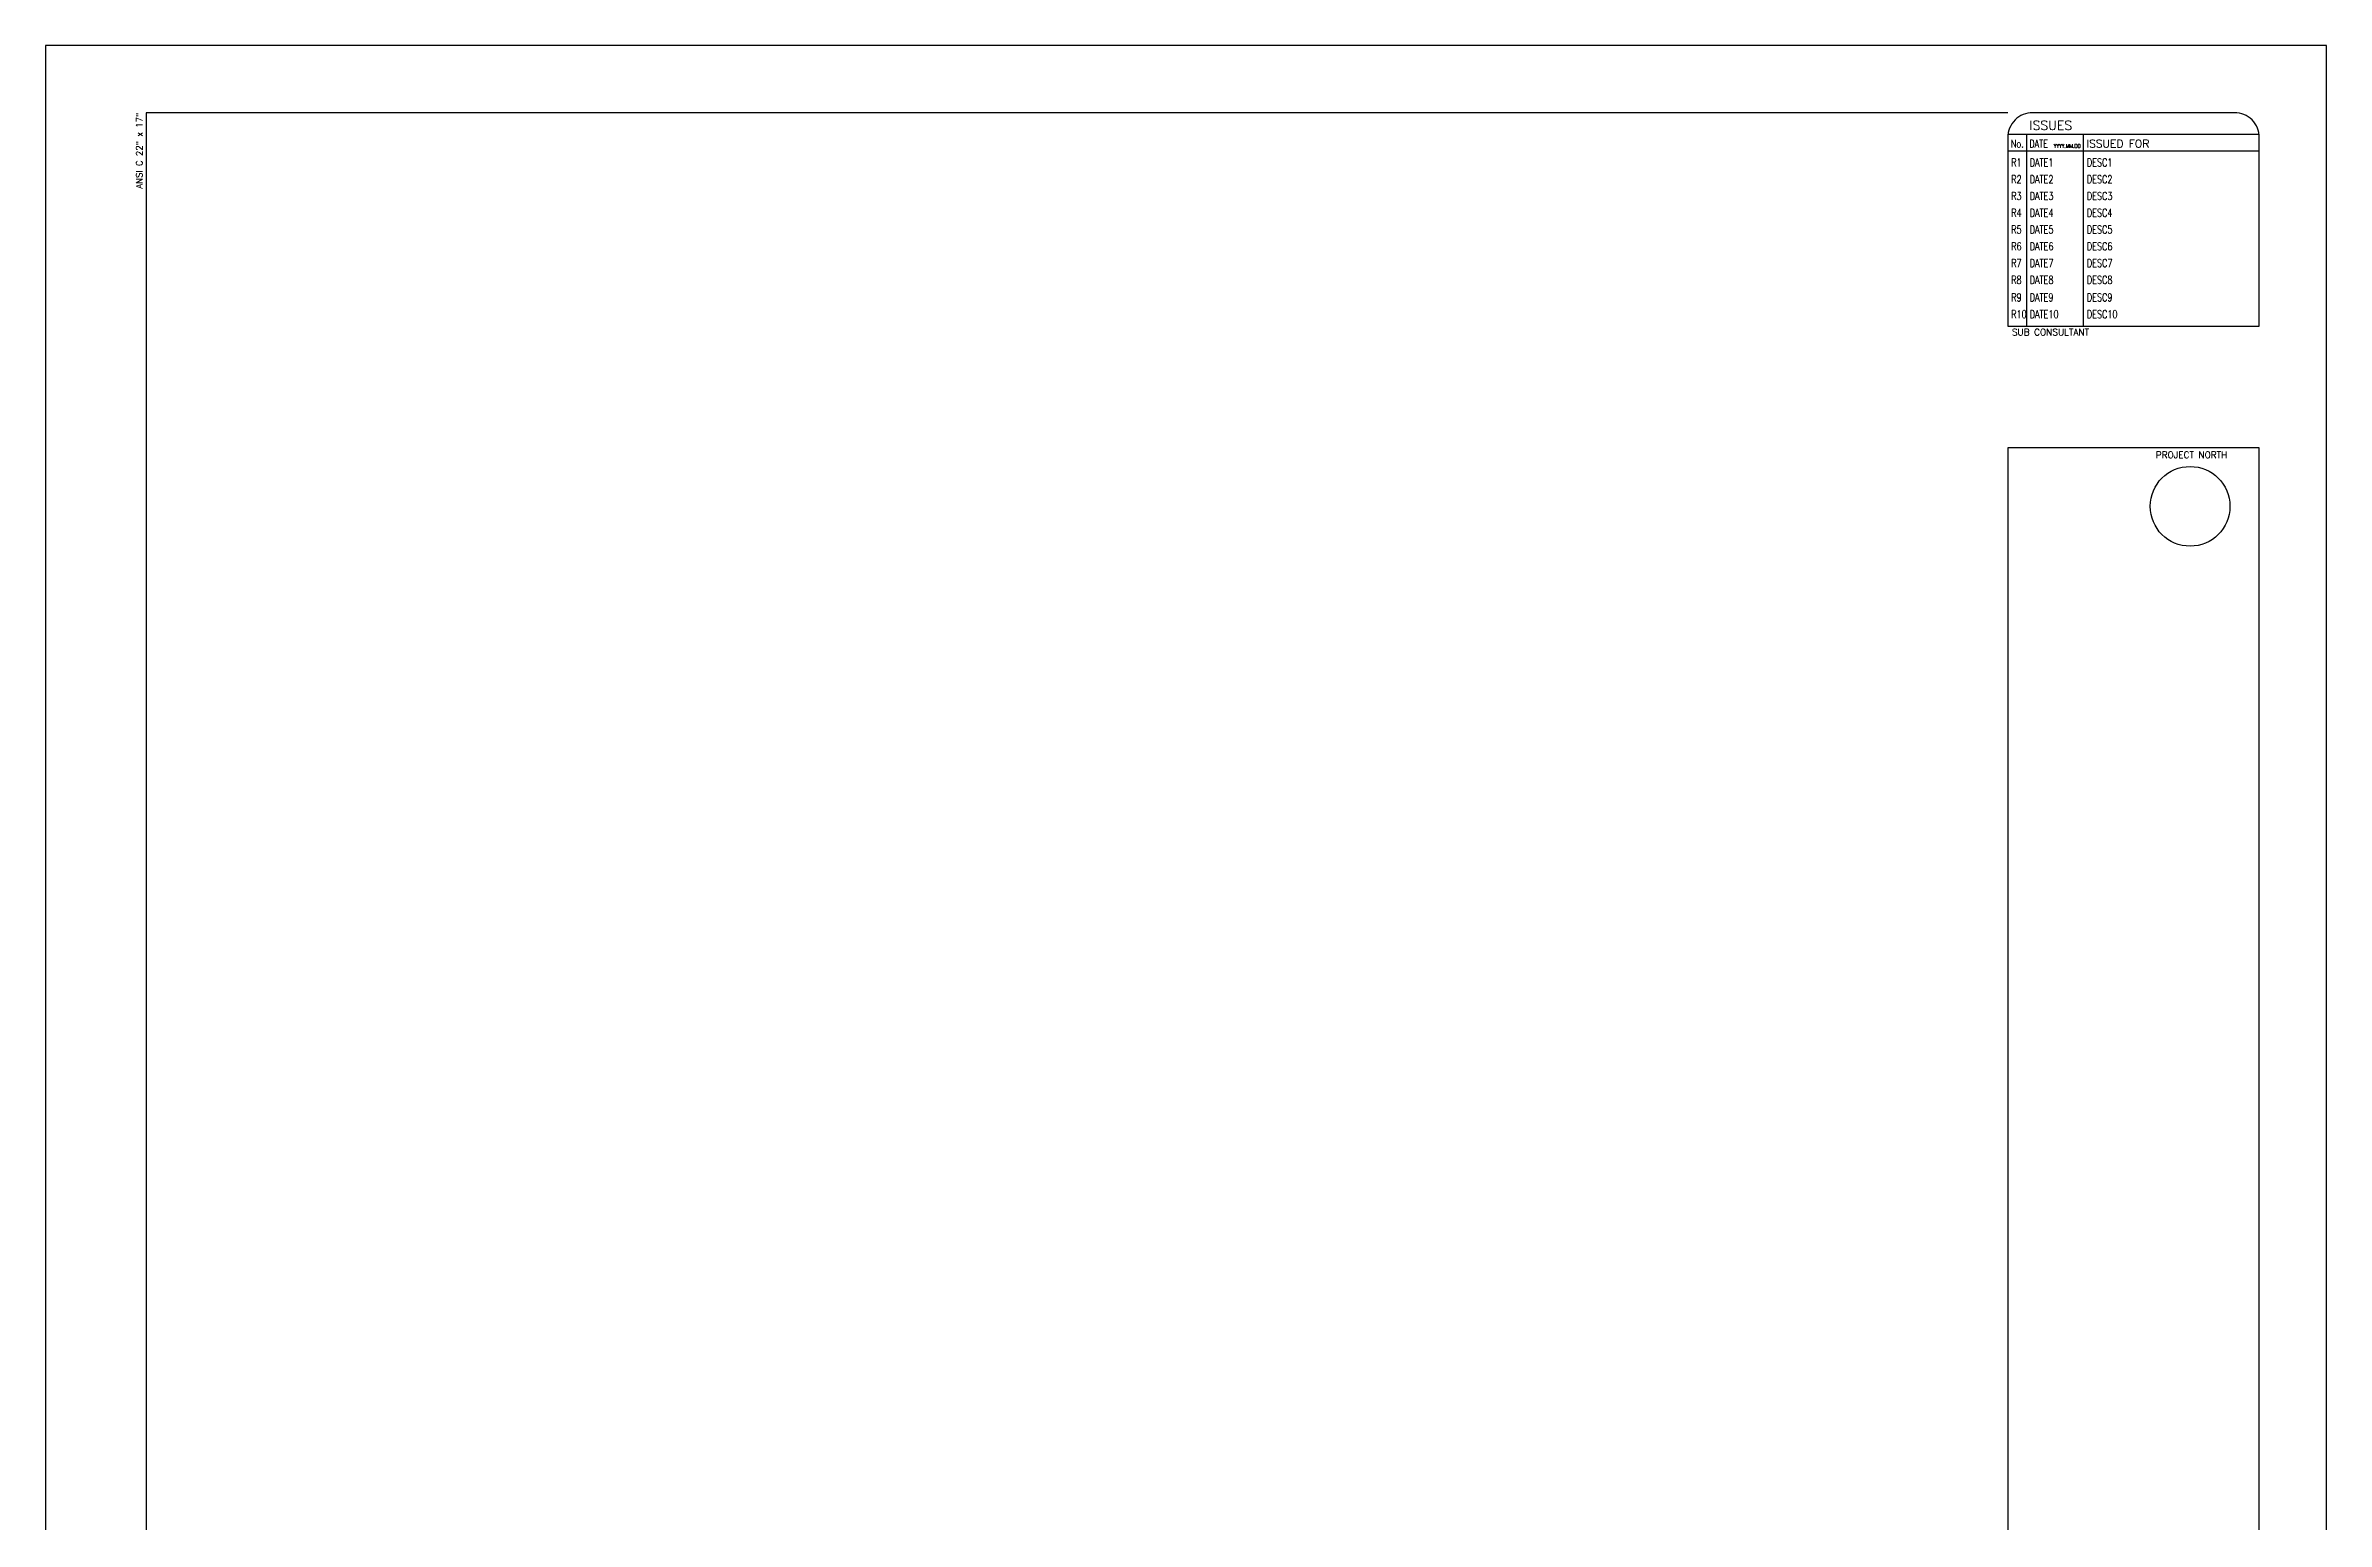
# Model space of a CAD drawing. Extents: x 0 to 17.8, y 0 to 22.
# Drawn here: x 0 to 17, y 11 to 22 of the extents above; entities that cross this region are included whole.
import ezdxf
from ezdxf.enums import TextEntityAlignment as Align

# ---------------------------------------------------------------- set-up
doc = ezdxf.new("R2010")
doc.units = 0
doc.header["$LTSCALE"] = 10
doc.header["$MEASUREMENT"] = 0
for name, color, linetype in [('BDR-18', 1, 'Continuous'), ('BDR-25', 4, 'Continuous'), ('BDR-SHADE', 254, 'Continuous')]:
    doc.layers.add(name, color=color, linetype=linetype)
doc.styles.add('HEL-Title3', font='romans.shx')
doc.styles.add('HEL-Title4', font='romand.shx')

msp = doc.modelspace()

# ---------------------------------------------------------------- linework, layer by layer
at = {"layer": 'BDR-18'}
for p, q in [((16.499, 21.338), (14.626, 21.338)), ((14.768, 19.909), (14.768, 21.338)), ((15.189, 19.909), (15.189, 21.338)), ((16.5, 21.213), (14.625, 21.213))]:
    msp.add_line(p, q, dxfattribs=at)
msp.add_lwpolyline([(0, 0), (17, 0), (17, 22), (0, 22)], close=True, dxfattribs=at)
at = {"layer": 'BDR-25'}
for points in [[(0.75, 21.5), (0.75, 0.5)], [(16.5, 19.003), (16.5, 19.003), (14.625, 19.003), (14.625, 3.85), (16.5, 3.85), (16.5, 19.003)]]:
    msp.add_lwpolyline(points, dxfattribs=at)
msp.add_lwpolyline([(14.625, 21.315), (14.625, 19.909), (16.5, 19.909), (16.5, 21.315, 0.414214), (16.315, 21.5), (14.81, 21.5, 0.414214)], format="xyb", close=True, dxfattribs=at)
at = {"layer": 'BDR-SHADE'}
msp.add_lwpolyline([(14.625, 21.5), (0.75, 21.5)], dxfattribs=at)
at = {"layer": 'Defpoints'}
msp.add_circle((15.984, 18.566), 0.297, dxfattribs=at)
msp.add_point((16.5, 21.504), dxfattribs=at)

# ---------------------------------------------------------------- texts
at = {"layer": 'BDR-18', "style": 'HEL-Title4'}
msp.add_text('ANSI C 22" x 17"', height=0.04688, rotation=90, dxfattribs=at).set_placement((0.735, 21.5), align=Align.BOTTOM_RIGHT)
at = {"layer": 'BDR-18', "lineweight": 70, "line_spacing_factor": 1.142308, "style": 'HEL-Title4'}
for s, insert, char_height, width, attachment_point in [('{\\W0.75;No.}', (14.648, 21.298), 0.05859, 0.12585, 1), ('{\\W0.75;DATE}', (14.786, 21.298), 0.05859, 0.18561, 1), ('{\\W0.75;YYYY.MM.DD}', (14.968, 21.237), 0.0293, 0.2264, 7), ('ISSUED FOR', (15.211, 21.298), 0.0586, 0.6265, 1)]:
    msp.add_mtext(s, dxfattribs=dict(at, insert=insert, char_height=char_height, width=width, attachment_point=attachment_point))
at = {"layer": 'BDR-18', "lineweight": 50, "insert": (14.656, 19.889), "char_height": 0.04883, "width": 0.94232, "attachment_point": 1, "line_spacing_factor": 1.142308, "style": 'HEL-Title4'}
msp.add_mtext('SUB CONSULTANT', dxfattribs=at)
at = {"layer": 'BDR-25', "lineweight": 70, "insert": (14.786, 21.406), "char_height": 0.0684, "width": 0.27842, "attachment_point": 4, "line_spacing_factor": 0.6, "style": 'HEL-Title4'}
msp.add_mtext('ISSUES', dxfattribs=at)
at = {"layer": 'BDR-25', "style": 'HEL-Title3', "width": 0.75}
for tag, p in [('R1', (14.651, 21.129)), ('DATE1', (14.789, 21.129)), ('DESC1', (15.215, 21.129)), ('R2', (14.651, 21.004)), ('DATE2', (14.789, 21.004)), ('DESC2', (15.215, 21.004)), ('R3', (14.651, 20.879)), ('R4', (14.651, 20.754)), ('DATE3', (14.789, 20.879)), ('DATE4', (14.789, 20.754)), ('DESC3', (15.215, 20.879)), ('DESC4', (15.215, 20.754)), ('R5', (14.651, 20.629)), ('DATE5', (14.789, 20.629)), ('DESC5', (15.215, 20.629)), ('R6', (14.651, 20.504)), ('R7', (14.651, 20.379)), ('DATE6', (14.789, 20.504)), ('DATE7', (14.789, 20.379)), ('DESC6', (15.215, 20.504)), ('DESC7', (15.215, 20.379)), ('R8', (14.651, 20.254)), ('DATE8', (14.789, 20.254)), ('DESC8', (15.215, 20.254)), ('R9', (14.651, 20.123)), ('DATE9', (14.789, 20.123)), ('DESC9', (15.215, 20.123)), ('R10', (14.651, 19.998)), ('DATE10', (14.789, 19.998)), ('DESC10', (15.215, 19.998))]:
    msp.add_attdef(tag, text='', height=0.0586, dxfattribs=at).set_placement(p, align=Align.MIDDLE_LEFT)
at = {"layer": 'Defpoints', "lineweight": 50, "insert": (15.995, 18.974), "char_height": 0.04883, "width": 0.68002, "attachment_point": 2, "line_spacing_factor": 1.142308, "style": 'HEL-Title4'}
msp.add_mtext('PROJECT NORTH', dxfattribs=at)

doc.saveas('drawing.dxf')
